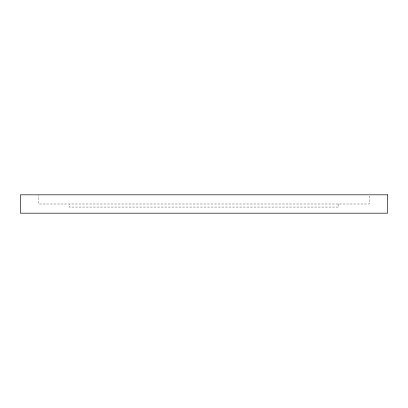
<?xml version="1.0" encoding="UTF-8"?>
<svg xmlns="http://www.w3.org/2000/svg" width="408" height="408" viewBox="0 0 408 408"><rect width="100%" height="100%" fill="white"/><g stroke="black" fill="none" stroke-linecap="round" stroke-linejoin="round"><path stroke-width="0.31" stroke-dasharray="2.04 1.53" d="M369.24 196.044L369.24 204L38.76 204L38.76 195.432M338.64 204L338.64 207.06L69.36 207.06L69.36 204"/><path stroke-width="0.61" d="M387.6 194.82L20.4 194.82L20.4 213.18L387.6 213.18L387.6 194.82"/></g></svg>
